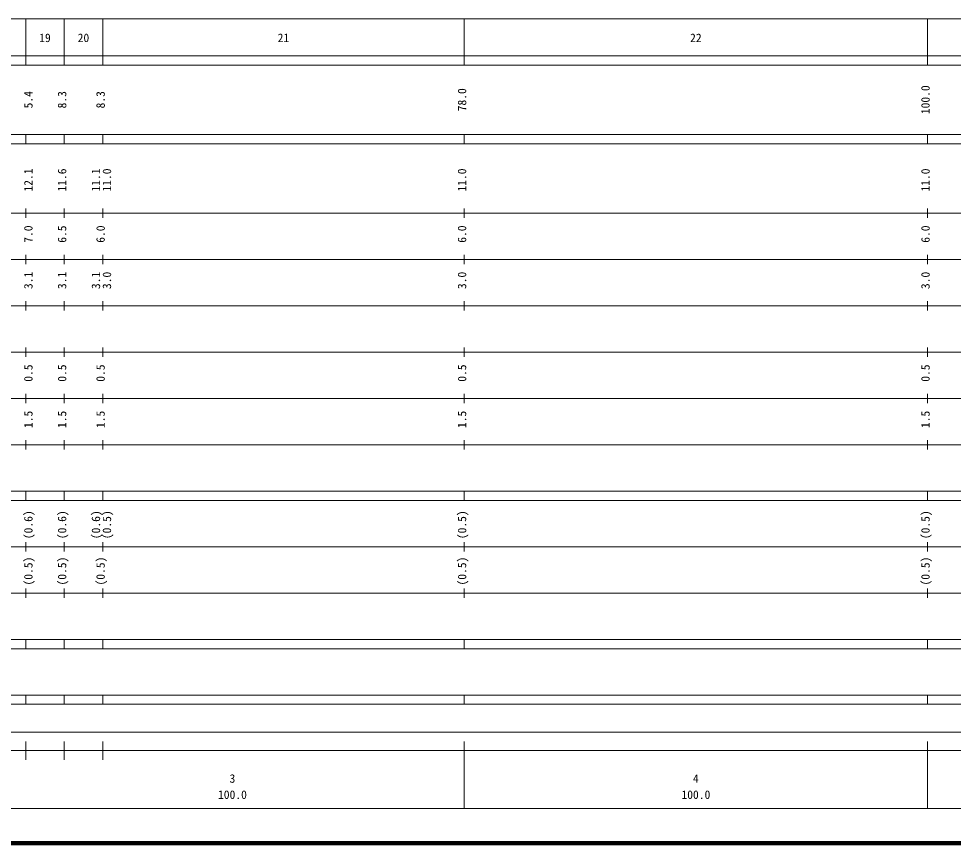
# Model space of a CAD drawing. Units: millimetres on the paper, enlarged 1000 times. Extents: x 40000 to 680000, y 20000 to 380000.
# Drawn here: x 271878 to 473550, y 20000 to 198000 of the extents above; entities that cross this region are included whole.
import ezdxf
from ezdxf.enums import TextEntityAlignment as Align

# ---------------------------------------------------------------- set-up
doc = ezdxf.new("R2010")
doc.units = ezdxf.units.MM
doc.header["$LTSCALE"] = 1000
doc.layers.add('M-TTL', color=2, linetype='Continuous', lineweight=140)
doc.layers.add('M-TTL-BAND', color=7, linetype='Continuous', lineweight=13)
doc.styles.add('ＭＳ ゴシック', font='')
doc.styles.get('ＭＳ ゴシック').set_extended_font_data('MS Gothic')

msp = doc.modelspace()

# ---------------------------------------------------------------- linework, layer by layer
at = {"layer": 'M-TTL'}
msp.add_line((40000, 20000), (680000, 20000), dxfattribs=at)
at = {"layer": 'M-TTL-BAND'}
for p, q in [((68000, 198000), (579000, 198000)), ((273400, 188000), (273400, 198000)), ((281700, 188000), (281700, 198000)), ((290000, 188000), (290000, 198000)), ((368000, 188000), (368000, 198000)), ((468000, 188000), (468000, 198000)), ((40000, 190000), (579000, 190000)), ((40000, 188000), (579000, 188000)), ((40000, 173000), (579000, 173000)), ((273400, 171000), (273400, 173000)), ((281700, 171000), (281700, 173000)), ((290000, 171000), (290000, 173000)), ((368000, 171000), (368000, 173000)), ((468000, 171000), (468000, 173000)), ((40000, 171000), (579000, 171000)), ((40000, 156000), (579000, 156000)), ((273400, 155000), (273400, 157000)), ((281700, 155000), (281700, 157000)), ((290000, 155000), (290000, 157000)), ((368000, 155000), (368000, 157000)), ((468000, 155000), (468000, 157000)), ((46000, 146000), (579000, 146000)), ((273400, 145000), (273400, 147000)), ((281700, 145000), (281700, 147000)), ((290000, 145000), (290000, 147000)), ((368000, 145000), (368000, 147000)), ((468000, 145000), (468000, 147000)), ((52000, 136000), (579000, 136000)), ((273400, 135000), (273400, 137000)), ((281700, 135000), (281700, 137000)), ((290000, 135000), (290000, 137000)), ((368000, 135000), (368000, 137000)), ((468000, 135000), (468000, 137000)), ((46000, 126000), (579000, 126000)), ((273400, 125000), (273400, 127000)), ((281700, 125000), (281700, 127000)), ((290000, 125000), (290000, 127000)), ((368000, 125000), (368000, 127000)), ((468000, 125000), (468000, 127000)), ((273400, 115000), (273400, 117000)), ((281700, 115000), (281700, 117000)), ((290000, 115000), (290000, 117000)), ((368000, 115000), (368000, 117000)), ((468000, 115000), (468000, 117000)), ((52000, 116000), (579000, 116000)), ((273400, 105000), (273400, 107000)), ((281700, 105000), (281700, 107000)), ((290000, 105000), (290000, 107000)), ((368000, 105000), (368000, 107000)), ((468000, 105000), (468000, 107000)), ((46000, 106000), (579000, 106000)), ((40000, 96000), (579000, 96000)), ((273400, 94000), (273400, 96000)), ((281700, 94000), (281700, 96000)), ((290000, 94000), (290000, 96000)), ((368000, 94000), (368000, 96000)), ((468000, 94000), (468000, 96000)), ((40000, 94000), (579000, 94000)), ((273400, 83000), (273400, 85000)), ((281700, 83000), (281700, 85000)), ((290000, 83000), (290000, 85000)), ((368000, 83000), (368000, 85000)), ((468000, 83000), (468000, 85000)), ((49000, 84000), (579000, 84000)), ((273400, 73000), (273400, 75000)), ((281700, 73000), (281700, 75000)), ((290000, 73000), (290000, 75000)), ((368000, 73000), (368000, 75000)), ((468000, 73000), (468000, 75000)), ((40000, 74000), (579000, 74000)), ((40000, 64000), (579000, 64000)), ((273400, 62000), (273400, 64000)), ((281700, 62000), (281700, 64000)), ((290000, 62000), (290000, 64000)), ((368000, 62000), (368000, 64000)), ((468000, 62000), (468000, 64000)), ((40000, 62000), (579000, 62000)), ((40000, 52000), (579000, 52000)), ((273400, 50000), (273400, 52000)), ((281700, 50000), (281700, 52000)), ((290000, 50000), (290000, 52000)), ((368000, 50000), (368000, 52000)), ((468000, 50000), (468000, 52000)), ((40000, 50000), (579000, 50000)), ((71000, 44000), (565000, 44000)), ((273400, 38000), (273400, 42000)), ((281700, 38000), (281700, 42000)), ((290000, 38000), (290000, 42000)), ((368000, 27500), (368000, 42000)), ((468000, 27500), (468000, 42000)), ((40000, 40000), (579000, 40000)), ((68000, 27500), (579000, 27500))]:
    msp.add_line(p, q, dxfattribs=at)

# ---------------------------------------------------------------- texts
at = {"layer": 'M-TTL-BAND', "style": 'ＭＳ ゴシック'}
for s, p in [('19', (277550, 192405)), ('20', (285850, 192405)), ('21', (329000, 192405)), ('22', (418000, 192405)), ('3', (318000, 32523)), ('4', (418000, 32523)), ('100.0', (318000, 29033)), ('100.0', (418000, 29033))]:
    msp.add_text(s, height=1833, dxfattribs=at).set_placement(p, align=Align.BOTTOM_CENTER)
for s, p in [('5.4', (275420, 180500)), ('8.3', (282700, 180500)), ('8.3', (291000, 180500)), ('78.0', (369000, 180500)), ('100.0', (469000, 180500)), ('12.1', (275420, 163174)), ('11.6', (282700, 163174)), ('11.1', (290000, 163174)), ('11.0', (292370, 163174)), ('11.0', (369000, 163174)), ('11.0', (469000, 163174)), ('7.0', (275420, 151500)), ('6.5', (282700, 151500)), ('6.0', (291000, 151500)), ('6.0', (369000, 151500)), ('6.0', (469000, 151500)), ('3.1', (275420, 141500)), ('3.1', (282700, 141500)), ('3.1', (290000, 141500)), ('3.0', (292370, 141500)), ('3.0', (369000, 141500)), ('3.0', (469000, 141500)), ('0.5', (275420, 121500)), ('0.5', (282700, 121500)), ('0.5', (291000, 121500)), ('0.5', (369000, 121500)), ('0.5', (469000, 121500)), ('1.5', (275420, 111500)), ('1.5', (282700, 111500)), ('1.5', (291000, 111500)), ('1.5', (369000, 111500)), ('1.5', (469000, 111500)), ('(0.6)', (275420, 88764)), ('(0.6)', (282700, 88764)), ('(0.6)', (290000, 88764)), ('(0.5)', (292370, 88764)), ('(0.5)', (369000, 88764)), ('(0.5)', (469000, 88764)), ('(0.5)', (275420, 78764)), ('(0.5)', (282700, 78764)), ('(0.5)', (291000, 78764)), ('(0.5)', (369000, 78764)), ('(0.5)', (469000, 78764))]:
    msp.add_text(s, height=1833, rotation=90, dxfattribs=at).set_placement(p, align=Align.BOTTOM_CENTER)

doc.saveas('drawing.dxf')
